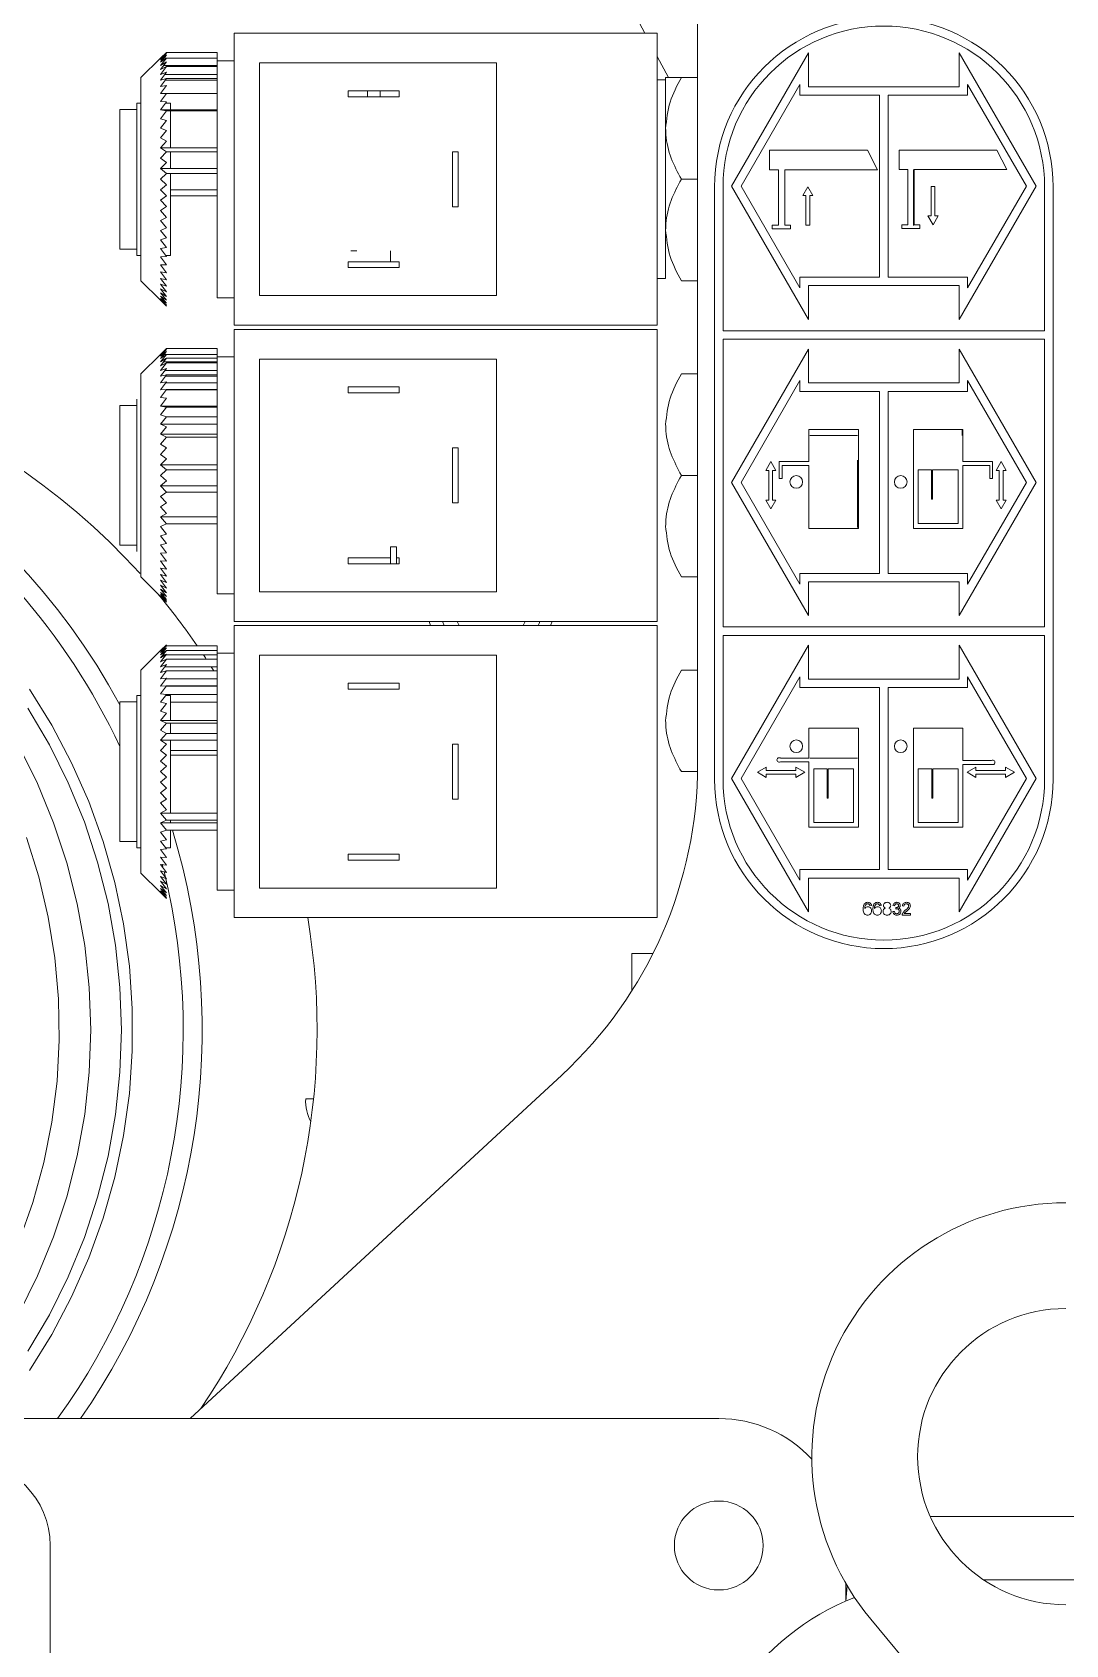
# Model space of a CAD drawing. Header units: millimetres. Extents: x 157 to 416, y 629 to 713.
# Drawn here: x 169.926 to 172.369, y 651.766 to 655.576 of the extents above; entities that cross this region are included whole.
import ezdxf

# ---------------------------------------------------------------- set-up
doc = ezdxf.new("R2010")
doc.units = ezdxf.units.MM

msp = doc.modelspace()

# ---------------------------------------------------------------- linework, layer by layer
at = {"color": 7, "linetype": 'Continuous', "lineweight": 15}
for p, q in [((171.374, 655.5741), (170.9798, 656.3166)), ((171.4988, 655.6091), (171.4988, 653.8466)), ((170.4032, 654.8841), (170.4032, 655.5741)), ((170.4032, 655.5741), (171.4032, 655.5741)), ((171.4032, 654.8841), (171.4032, 655.5741)), ((170.2292, 655.5151), (170.1832, 655.4691)), ((170.2292, 655.514), (170.2432, 655.5288)), ((170.2432, 655.5288), (170.2292, 655.5151)), ((170.2292, 655.5107), (170.2432, 655.5265)), ((170.2432, 655.5265), (170.2292, 655.514)), ((170.2292, 655.5053), (170.2432, 655.522)), ((170.2432, 655.522), (170.2292, 655.5107)), ((170.2292, 655.4978), (170.2432, 655.5152)), ((170.2432, 655.5152), (170.2292, 655.5053)), ((170.233, 655.5151), (170.2346, 655.5151)), ((170.2374, 655.5151), (170.243, 655.5151)), ((170.2431, 655.5151), (170.3632, 655.5151)), ((170.2432, 655.5288), (170.3632, 655.5288)), ((170.3632, 655.5151), (170.3632, 655.5288)), ((170.3632, 655.5091), (170.3632, 655.5151)), ((171.4297, 655.4691), (171.4032, 655.519)), ((171.7607, 655.5277), (171.5788, 655.2127)), ((171.7607, 655.4477), (171.7607, 655.5277)), ((172.2988, 655.2127), (172.1169, 655.5277)), ((172.1169, 655.5277), (172.1169, 655.4477)), ((170.2292, 655.4883), (170.2432, 655.5063)), ((170.2432, 655.5063), (170.2292, 655.4978)), ((170.2292, 655.4768), (170.2432, 655.4952)), ((170.2432, 655.4952), (170.2292, 655.4883)), ((170.2292, 655.4634), (170.2432, 655.4821)), ((170.2432, 655.4821), (170.2292, 655.4768)), ((170.2337, 655.5107), (170.2368, 655.5107)), ((170.2366, 655.4978), (170.3632, 655.4978)), ((170.2392, 655.4768), (170.3632, 655.4768)), ((170.2432, 655.4952), (170.3632, 655.4952)), ((170.4032, 655.5091), (170.3632, 655.5091)), ((170.3632, 655.5091), (170.3632, 655.4952)), ((170.3632, 655.4768), (170.3632, 655.4952)), ((170.3632, 655.4768), (170.3632, 655.3931)), ((171.0232, 655.5041), (170.4632, 655.5041)), ((170.4632, 654.9541), (170.4632, 655.5041)), ((171.0232, 654.9541), (171.0232, 655.5041)), ((170.1832, 654.9891), (170.1832, 655.4691)), ((170.2292, 655.4482), (170.2432, 655.4671)), ((170.2432, 655.4671), (170.2292, 655.4634)), ((170.2292, 655.4313), (170.2432, 655.4503)), ((170.2432, 655.4503), (170.2292, 655.4482)), ((170.2404, 655.4634), (170.3632, 655.4634)), ((170.2432, 655.4671), (170.3632, 655.4671)), ((170.6792, 655.4381), (170.6732, 655.4381)), ((170.6732, 655.4381), (170.6732, 655.4241)), ((170.6932, 655.4381), (170.6792, 655.4381)), ((170.7732, 655.4381), (170.6932, 655.4381)), ((170.7182, 655.4381), (170.7182, 655.4241)), ((170.7482, 655.4241), (170.7482, 655.4381)), ((170.7872, 655.4381), (170.7732, 655.4381)), ((170.7932, 655.4381), (170.7872, 655.4381)), ((170.7932, 655.4241), (170.7932, 655.4381)), ((171.4232, 655.4641), (171.4032, 655.4641)), ((171.4232, 655.4691), (171.4232, 655.3491)), ((171.4988, 655.4691), (171.4603, 655.4691)), ((171.7407, 655.4531), (171.6019, 655.2127)), ((171.7407, 655.4277), (171.7407, 655.4531)), ((172.1169, 655.4477), (171.7607, 655.4477)), ((172.1369, 655.4531), (172.1369, 655.4277)), ((172.2757, 655.2127), (172.1369, 655.4531)), ((170.1832, 655.4091), (170.1732, 655.4091)), ((170.1732, 655.2291), (170.1732, 655.4091)), ((170.2292, 655.4129), (170.2432, 655.4318)), ((170.2432, 655.4318), (170.2292, 655.4313)), ((170.2432, 655.4117), (170.2292, 655.4129)), ((170.2292, 655.3931), (170.2432, 655.4117)), ((170.2532, 655.4091), (170.2412, 655.4091)), ((170.2428, 655.4313), (170.3632, 655.4313)), ((170.2432, 655.4318), (170.3632, 655.4318)), ((170.2532, 655.3931), (170.2532, 655.4091)), ((170.6732, 655.4241), (170.7182, 655.4241)), ((170.7182, 655.4241), (170.7482, 655.4241)), ((170.7482, 655.4241), (170.7932, 655.4241)), ((171.9288, 655.4277), (171.7407, 655.4277)), ((171.9288, 654.9977), (171.9288, 655.4277)), ((171.9488, 655.4277), (171.9488, 654.9977)), ((172.1369, 655.4277), (171.9488, 655.4277)), ((170.1732, 655.3941), (170.1332, 655.3941)), ((170.1332, 655.2291), (170.1332, 655.3941)), ((170.2432, 655.3903), (170.2292, 655.3931)), ((170.2292, 655.3931), (170.3632, 655.3931)), ((170.2292, 655.3721), (170.2432, 655.3903)), ((170.2432, 655.3676), (170.2292, 655.3721)), ((170.2292, 655.35), (170.2432, 655.3676)), ((170.2432, 655.3903), (170.3632, 655.3903)), ((170.2532, 655.3031), (170.2532, 655.3903)), ((170.3632, 655.3903), (170.3632, 655.3931)), ((170.3632, 655.3903), (170.3632, 655.254)), ((170.2432, 655.3439), (170.2292, 655.35)), ((170.2292, 655.3269), (170.2432, 655.3439)), ((170.2432, 655.3193), (170.2292, 655.3269)), ((171.4232, 654.9941), (171.4232, 655.3506)), ((170.2292, 655.3031), (170.2432, 655.3193)), ((170.2292, 655.3031), (170.3632, 655.3031)), ((170.2432, 655.294), (170.2292, 655.3031)), ((170.2292, 655.2788), (170.2432, 655.294)), ((170.2432, 655.294), (170.3632, 655.294)), ((170.2532, 655.254), (170.2532, 655.294)), ((170.9192, 655.2941), (170.9192, 655.1641)), ((170.9332, 655.2941), (170.9192, 655.2941)), ((170.9332, 655.2941), (170.9332, 655.2741)), ((171.6688, 655.2977), (171.6688, 655.2509)), ((171.9002, 655.2977), (171.6688, 655.2977)), ((171.9236, 655.2509), (171.9002, 655.2977)), ((172.2062, 655.2977), (171.9748, 655.2977)), ((171.9748, 655.2977), (171.9748, 655.2517)), ((172.2296, 655.2517), (172.2062, 655.2977)), ((170.2432, 655.2683), (170.2292, 655.2788)), ((170.2292, 655.254), (170.2432, 655.2683)), ((170.2432, 655.2422), (170.2292, 655.254)), ((170.2292, 655.254), (170.3632, 655.254)), ((170.3632, 655.2422), (170.3632, 655.254)), ((170.9332, 655.1841), (170.9332, 655.2741)), ((171.6688, 655.2509), (171.6897, 655.2509)), ((171.6897, 655.2509), (171.6897, 655.1206)), ((171.7047, 655.2509), (171.9236, 655.2509)), ((171.7047, 655.1206), (171.7047, 655.2509)), ((171.9748, 655.2517), (171.9957, 655.2517)), ((171.9957, 655.2517), (171.9957, 655.1214)), ((172.0087, 655.1194), (172.0087, 655.2517)), ((172.0107, 655.1214), (172.0107, 655.2517)), ((172.0107, 655.2517), (172.2296, 655.2517)), ((170.1332, 655.0641), (170.1332, 655.2291)), ((170.1332, 655.0641), (170.1332, 655.2291)), ((170.1732, 655.0491), (170.1732, 655.2291)), ((170.2292, 655.2291), (170.2432, 655.2422)), ((170.2432, 655.216), (170.2292, 655.2291)), ((170.2292, 655.2042), (170.2432, 655.216)), ((170.2432, 655.2422), (170.3632, 655.2422)), ((170.2532, 655.2291), (170.2532, 655.2422)), ((170.2532, 655.0491), (170.2532, 655.2291)), ((170.3632, 655.2422), (170.3632, 654.9491)), ((171.4988, 655.2291), (171.4603, 655.2291)), ((171.5388, 655.211), (171.5388, 653.811)), ((171.5588, 655.211), (171.5588, 654.871)), ((171.5788, 655.2127), (171.7607, 654.8977)), ((171.6019, 655.2127), (171.7407, 654.9724)), ((171.7592, 655.2114), (171.7472, 655.1906)), ((171.7712, 655.1906), (171.7592, 655.2114)), ((172.0597, 655.2122), (172.0507, 655.2122)), ((172.0507, 655.2122), (172.0507, 655.1422)), ((172.0597, 655.1422), (172.0597, 655.2122)), ((172.1169, 654.8977), (172.2988, 655.2127)), ((172.1369, 654.9724), (172.2757, 655.2127)), ((172.3188, 654.871), (172.3188, 655.211)), ((172.3388, 653.811), (172.3388, 655.211)), ((170.2432, 655.1899), (170.2292, 655.2042)), ((170.2292, 655.1794), (170.2432, 655.1899)), ((170.2432, 655.1642), (170.2292, 655.1794)), ((170.2532, 655.2042), (170.3632, 655.2042)), ((170.2532, 655.1899), (170.3632, 655.1899)), ((170.9332, 655.1841), (170.9332, 655.1641)), ((171.7472, 655.1906), (171.7547, 655.1906)), ((171.7547, 655.1906), (171.7547, 655.1206)), ((171.7637, 655.1206), (171.7637, 655.1906)), ((171.7637, 655.1906), (171.7712, 655.1906)), ((170.2292, 655.1551), (170.2432, 655.1642)), ((170.2432, 655.1389), (170.2292, 655.1551)), ((170.2292, 655.1313), (170.2432, 655.1389)), ((170.2432, 655.1143), (170.2292, 655.1313)), ((170.9192, 655.1641), (170.9332, 655.1641)), ((172.0432, 655.1422), (172.0552, 655.1214)), ((172.0507, 655.1422), (172.0432, 655.1422)), ((172.0552, 655.1214), (172.0672, 655.1422)), ((172.0672, 655.1422), (172.0597, 655.1422)), ((170.2292, 655.1082), (170.2432, 655.1143)), ((170.2432, 655.0906), (170.2292, 655.1082)), ((171.6751, 655.1206), (171.6751, 655.1121)), ((171.6897, 655.1206), (171.6751, 655.1206)), ((171.6751, 655.1121), (171.718, 655.1121)), ((171.718, 655.1206), (171.7047, 655.1206)), ((171.718, 655.1121), (171.718, 655.1206)), ((171.7547, 655.1206), (171.7637, 655.1206)), ((171.9957, 655.1214), (171.9811, 655.1214)), ((171.9811, 655.1214), (171.9811, 655.1128)), ((171.9811, 655.1128), (172.024, 655.1128)), ((172.024, 655.1214), (172.0107, 655.1214)), ((172.024, 655.1128), (172.024, 655.1214)), ((170.1332, 655.0641), (170.1732, 655.0641)), ((170.2292, 655.0861), (170.2432, 655.0906)), ((170.2432, 655.0679), (170.2292, 655.0861)), ((170.2292, 655.0651), (170.2432, 655.0679)), ((170.2432, 655.0465), (170.2292, 655.0651)), ((170.6932, 655.0601), (170.6792, 655.0601)), ((170.7732, 655.0601), (170.7732, 655.0341)), ((170.1732, 655.0491), (170.1832, 655.0491)), ((170.2292, 655.0453), (170.2432, 655.0465)), ((170.2432, 655.0264), (170.2292, 655.0453)), ((170.2432, 655.0079), (170.2292, 655.0269)), ((170.2292, 655.0269), (170.2432, 655.0264)), ((170.2412, 655.0491), (170.2532, 655.0491)), ((170.6732, 655.0341), (170.6732, 655.0201)), ((170.7932, 655.0341), (170.6732, 655.0341)), ((170.6732, 655.0201), (170.7932, 655.0201)), ((170.7932, 655.0201), (170.7932, 655.0341)), ((170.1832, 654.9891), (170.2292, 654.9431)), ((170.2432, 654.9911), (170.2292, 655.01)), ((170.2292, 655.01), (170.2432, 655.0079)), ((170.2432, 654.9761), (170.2292, 654.9948)), ((170.2292, 654.9948), (170.2432, 654.9911)), ((170.2432, 654.963), (170.2292, 654.9814)), ((170.2292, 654.9814), (170.2432, 654.9761)), ((171.4032, 654.9941), (171.4232, 654.9941)), ((171.4988, 654.9891), (171.4603, 654.9891)), ((171.7407, 654.9977), (171.9288, 654.9977)), ((171.7407, 654.9724), (171.7407, 654.9977)), ((171.9488, 654.9977), (172.1369, 654.9977)), ((172.1369, 654.9977), (172.1369, 654.9724)), ((170.2432, 654.9519), (170.2292, 654.9699)), ((170.2292, 654.9699), (170.2432, 654.963)), ((170.2432, 654.943), (170.2292, 654.9603)), ((170.2292, 654.9603), (170.2432, 654.9519)), ((170.2432, 654.9362), (170.2292, 654.9528)), ((170.2292, 654.9528), (170.2432, 654.943)), ((170.2432, 654.9317), (170.2292, 654.9474)), ((170.2292, 654.9474), (170.2432, 654.9362)), ((170.2432, 654.9294), (170.2292, 654.9442)), ((170.2292, 654.9442), (170.2432, 654.9317)), ((170.2292, 654.9431), (170.2432, 654.9294)), ((170.3632, 654.9491), (170.4032, 654.9491)), ((171.0232, 654.9541), (170.4632, 654.9541)), ((171.7607, 654.8977), (171.7607, 654.9777)), ((171.7607, 654.9777), (172.1169, 654.9777)), ((172.1169, 654.9777), (172.1169, 654.8977)), ((170.4032, 654.8841), (171.4032, 654.8841)), ((170.4032, 654.1841), (170.4032, 654.8741)), ((170.4032, 654.8741), (171.4032, 654.8741)), ((171.4032, 654.1841), (171.4032, 654.8741)), ((171.5588, 654.871), (172.3188, 654.871)), ((170.2432, 654.8288), (170.2292, 654.8151)), ((170.2292, 654.814), (170.2432, 654.8288)), ((170.2432, 654.8265), (170.2292, 654.814)), ((170.2292, 654.8107), (170.2432, 654.8265)), ((170.2432, 654.8288), (170.3632, 654.8288)), ((170.3632, 654.8151), (170.3632, 654.8288)), ((172.3188, 654.851), (171.5588, 654.851)), ((171.5588, 654.851), (171.5588, 654.171)), ((171.7607, 654.8277), (171.5788, 654.5127)), ((171.7607, 654.7477), (171.7607, 654.8277)), ((172.2988, 654.5127), (172.1169, 654.8277)), ((172.1169, 654.8277), (172.1169, 654.7477)), ((172.3188, 654.171), (172.3188, 654.851)), ((170.2292, 654.8151), (170.1832, 654.7691)), ((170.2432, 654.822), (170.2292, 654.8107)), ((170.2292, 654.8053), (170.2432, 654.822)), ((170.2432, 654.8152), (170.2292, 654.8053)), ((170.2292, 654.7978), (170.2432, 654.8152)), ((170.2432, 654.8063), (170.2292, 654.7978)), ((170.2292, 654.7883), (170.2432, 654.8063)), ((170.2432, 654.7952), (170.2292, 654.7883)), ((170.2292, 654.7768), (170.2432, 654.7952)), ((170.2302, 654.8151), (170.2304, 654.8151)), ((170.233, 654.8151), (170.2346, 654.8151)), ((170.2366, 654.7978), (170.3632, 654.7978)), ((170.2374, 654.8151), (170.243, 654.8151)), ((170.2431, 654.8151), (170.3632, 654.8151)), ((170.2432, 654.8063), (170.3632, 654.8063)), ((170.2432, 654.7952), (170.3632, 654.7952)), ((170.3632, 654.8151), (170.3632, 654.8091)), ((170.4032, 654.8091), (170.3632, 654.8091)), ((170.3632, 654.8091), (170.3632, 654.7671)), ((171.0232, 654.8041), (170.4632, 654.8041)), ((170.4632, 654.2541), (170.4632, 654.8041)), ((171.0232, 654.2541), (171.0232, 654.8041)), ((170.1832, 654.2891), (170.1832, 654.7691)), ((170.2432, 654.7821), (170.2292, 654.7768)), ((170.2292, 654.7634), (170.2432, 654.7821)), ((170.2432, 654.7671), (170.2292, 654.7634)), ((170.2292, 654.7482), (170.2432, 654.7671)), ((170.2432, 654.7503), (170.2292, 654.7482)), ((170.2292, 654.7313), (170.2432, 654.7503)), ((170.2392, 654.7768), (170.3632, 654.7768)), ((170.2404, 654.7634), (170.3632, 654.7634)), ((170.2432, 654.7671), (170.3632, 654.7671)), ((170.3632, 654.7671), (170.3632, 654.7634)), ((170.3632, 654.7634), (170.3632, 654.6676)), ((171.4988, 654.7691), (171.4603, 654.7691)), ((171.7407, 654.7531), (171.6019, 654.5127)), ((171.7407, 654.7277), (171.7407, 654.7531)), ((172.1369, 654.7531), (172.1369, 654.7277)), ((172.2757, 654.5127), (172.1369, 654.7531)), ((170.2432, 654.7318), (170.2292, 654.7313)), ((170.2292, 654.7129), (170.2432, 654.7318)), ((170.2432, 654.7117), (170.2292, 654.7129)), ((170.2416, 654.7482), (170.3632, 654.7482)), ((170.2428, 654.7313), (170.3632, 654.7313)), ((170.2432, 654.7318), (170.3632, 654.7318)), ((170.6792, 654.7381), (170.6732, 654.7381)), ((170.6732, 654.7381), (170.6732, 654.7241)), ((170.6732, 654.7241), (170.7932, 654.7241)), ((170.6932, 654.7381), (170.6792, 654.7381)), ((170.7732, 654.7381), (170.6932, 654.7381)), ((170.7872, 654.7381), (170.7732, 654.7381)), ((170.7932, 654.7381), (170.7872, 654.7381)), ((170.7932, 654.7241), (170.7932, 654.7381)), ((171.9288, 654.7277), (171.7407, 654.7277)), ((172.1169, 654.7477), (171.7607, 654.7477)), ((171.9288, 654.2977), (171.9288, 654.7277)), ((171.9488, 654.7277), (171.9488, 654.2977)), ((172.1369, 654.7277), (171.9488, 654.7277)), ((170.1732, 654.6941), (170.1332, 654.6941)), ((170.1332, 654.5291), (170.1332, 654.6941)), ((170.1732, 654.5291), (170.1732, 654.7091)), ((170.2292, 654.6931), (170.2432, 654.7117)), ((170.2432, 654.6903), (170.2292, 654.6931)), ((170.2292, 654.6931), (170.3632, 654.6931)), ((170.2292, 654.6721), (170.2432, 654.6903)), ((170.2432, 654.6903), (170.3632, 654.6903)), ((170.2432, 654.6676), (170.2292, 654.6721)), ((170.2292, 654.65), (170.2432, 654.6676)), ((170.2432, 654.6439), (170.2292, 654.65)), ((170.2292, 654.65), (170.3632, 654.65)), ((170.2292, 654.6269), (170.2432, 654.6439)), ((170.2432, 654.6676), (170.3632, 654.6676)), ((170.3632, 654.65), (170.3632, 654.6676)), ((170.3632, 654.65), (170.3632, 654.2491)), ((171.7618, 654.6377), (171.7618, 654.5616)), ((171.8788, 654.6377), (171.7618, 654.6377)), ((171.8788, 654.4037), (171.8788, 654.6377)), ((172.0088, 654.4037), (172.0088, 654.6377)), ((172.0088, 654.6377), (172.1258, 654.6377)), ((172.1258, 654.6377), (172.1258, 654.5616)), ((170.2432, 654.6193), (170.2292, 654.6269)), ((170.2292, 654.6269), (170.3632, 654.6269)), ((170.2292, 654.6031), (170.2432, 654.6193)), ((170.2432, 654.594), (170.2292, 654.6031)), ((170.2432, 654.6193), (170.3632, 654.6193)), ((171.7638, 654.6233), (171.8768, 654.6233)), ((172.1238, 654.6357), (172.1238, 654.6233)), ((170.2292, 654.5788), (170.2432, 654.594)), ((170.2432, 654.5683), (170.2292, 654.5788)), ((170.2292, 654.554), (170.2432, 654.5683)), ((170.9192, 654.5941), (170.9192, 654.4641)), ((170.9332, 654.5941), (170.9192, 654.5941)), ((170.9332, 654.4641), (170.9332, 654.5941)), ((171.6716, 654.5616), (171.6596, 654.5408)), ((171.6836, 654.5408), (171.6716, 654.5616)), ((171.6916, 654.5218), (171.6916, 654.5616)), ((171.6916, 654.5616), (171.7618, 654.5616)), ((171.8768, 654.4057), (171.8768, 654.5652)), ((172.196, 654.5616), (172.1258, 654.5616)), ((172.196, 654.5218), (172.196, 654.5616)), ((172.216, 654.5616), (172.204, 654.5408)), ((172.228, 654.5408), (172.216, 654.5616)), ((170.1332, 654.3641), (170.1332, 654.5291)), ((170.1732, 654.3491), (170.1732, 654.5291)), ((170.2432, 654.5422), (170.2292, 654.554)), ((170.2292, 654.554), (170.3632, 654.554)), ((170.2292, 654.5291), (170.2432, 654.5422)), ((170.2432, 654.516), (170.2292, 654.5291)), ((170.2432, 654.5422), (170.3632, 654.5422)), ((171.4988, 654.5291), (171.4603, 654.5291)), ((171.6596, 654.5408), (171.6671, 654.5408)), ((171.6671, 654.5408), (171.6671, 654.4708)), ((171.6761, 654.5408), (171.6836, 654.5408)), ((171.6761, 654.4708), (171.6761, 654.5408)), ((171.6986, 654.5218), (171.6916, 654.5218)), ((171.7618, 654.5522), (171.6986, 654.5522)), ((171.6986, 654.5522), (171.6986, 654.5218)), ((171.7618, 654.5522), (171.7618, 654.4037)), ((172.0202, 654.5421), (172.0518, 654.5421)), ((172.0202, 654.4151), (172.0202, 654.5421)), ((172.0518, 654.4727), (172.0518, 654.5421)), ((172.0538, 654.5421), (172.1144, 654.5421)), ((172.0538, 654.4727), (172.0538, 654.5421)), ((172.1144, 654.5421), (172.1144, 654.4151)), ((172.1258, 654.5522), (172.1258, 654.4037)), ((172.1258, 654.5522), (172.189, 654.5522)), ((172.189, 654.5522), (172.189, 654.5218)), ((172.189, 654.5218), (172.196, 654.5218)), ((172.204, 654.5408), (172.2115, 654.5408)), ((172.2115, 654.5408), (172.2115, 654.4708)), ((172.2205, 654.5408), (172.228, 654.5408)), ((172.2205, 654.4708), (172.2205, 654.5408)), ((170.2292, 654.5042), (170.2432, 654.516)), ((170.2432, 654.4899), (170.2292, 654.5042)), ((170.2292, 654.5042), (170.3632, 654.5042)), ((170.2292, 654.4794), (170.2432, 654.4899)), ((170.2432, 654.4899), (170.3632, 654.4899)), ((171.5788, 654.5127), (171.7607, 654.1977)), ((171.6019, 654.5127), (171.7407, 654.2724)), ((172.1169, 654.1977), (172.2988, 654.5127)), ((172.1369, 654.2724), (172.2757, 654.5127)), ((170.2432, 654.4642), (170.2292, 654.4794)), ((170.2292, 654.4551), (170.2432, 654.4642)), ((170.2432, 654.4389), (170.2292, 654.4551)), ((170.9192, 654.4641), (170.9332, 654.4641)), ((171.6596, 654.4708), (171.6716, 654.45)), ((171.6671, 654.4708), (171.6596, 654.4708)), ((171.6716, 654.45), (171.6836, 654.4708)), ((171.6836, 654.4708), (171.6761, 654.4708)), ((172.0518, 654.4727), (172.0538, 654.4727)), ((172.204, 654.4708), (172.216, 654.45)), ((172.2115, 654.4708), (172.204, 654.4708)), ((172.216, 654.45), (172.228, 654.4708)), ((172.228, 654.4708), (172.2205, 654.4708)), ((170.2292, 654.4313), (170.2432, 654.4389)), ((170.2432, 654.4143), (170.2292, 654.4313)), ((170.2292, 654.4313), (170.3632, 654.4313)), ((170.2292, 654.4082), (170.2432, 654.4143)), ((170.2432, 654.3906), (170.2292, 654.4082)), ((170.2432, 654.4143), (170.3632, 654.4143)), ((172.1144, 654.4151), (172.0202, 654.4151)), ((170.2292, 654.3861), (170.2432, 654.3906)), ((170.2432, 654.3679), (170.2292, 654.3861)), ((171.7618, 654.4037), (171.8788, 654.4037)), ((172.1258, 654.4037), (172.0088, 654.4037)), ((170.1332, 654.3641), (170.1732, 654.3641)), ((170.2292, 654.3651), (170.2432, 654.3679)), ((170.2432, 654.3465), (170.2292, 654.3651)), ((170.2292, 654.3453), (170.2432, 654.3465)), ((170.2432, 654.3264), (170.2292, 654.3453)), ((170.6732, 654.3341), (170.6732, 654.3201)), ((170.7732, 654.3341), (170.6732, 654.3341)), ((170.7872, 654.3601), (170.7732, 654.3601)), ((170.7732, 654.3601), (170.7732, 654.3341)), ((170.7732, 654.3201), (170.7732, 654.3341)), ((170.7872, 654.3201), (170.7872, 654.3601)), ((170.7932, 654.3341), (170.7872, 654.3341)), ((170.7932, 654.3201), (170.7932, 654.3341)), ((170.2292, 654.3269), (170.2432, 654.3264)), ((170.2432, 654.3079), (170.2292, 654.3269)), ((170.2292, 654.31), (170.2432, 654.3079)), ((170.2432, 654.2911), (170.2292, 654.31)), ((170.2292, 654.2948), (170.2432, 654.2911)), ((170.2432, 654.2761), (170.2292, 654.2948)), ((170.6732, 654.3201), (170.7732, 654.3201)), ((170.7732, 654.3201), (170.7872, 654.3201)), ((170.7872, 654.3201), (170.7932, 654.3201)), ((171.7407, 654.2977), (171.9288, 654.2977)), ((171.7407, 654.2724), (171.7407, 654.2977)), ((171.9488, 654.2977), (172.1369, 654.2977)), ((172.1369, 654.2977), (172.1369, 654.2724)), ((170.1832, 654.2891), (170.2292, 654.2431)), ((170.2292, 654.2814), (170.2432, 654.2761)), ((170.2432, 654.263), (170.2292, 654.2814)), ((170.2292, 654.2699), (170.2432, 654.263)), ((170.2432, 654.2519), (170.2292, 654.2699)), ((170.2292, 654.2603), (170.2432, 654.2519)), ((170.2432, 654.243), (170.2292, 654.2603)), ((171.4988, 654.2891), (171.4603, 654.2891)), ((171.7607, 654.1977), (171.7607, 654.2777)), ((171.7607, 654.2777), (172.1169, 654.2777)), ((172.1169, 654.2777), (172.1169, 654.1977)), ((170.2292, 654.2528), (170.2432, 654.243)), ((170.2432, 654.2362), (170.2292, 654.2528)), ((170.2292, 654.2474), (170.2432, 654.2362)), ((170.2432, 654.2317), (170.2292, 654.2474)), ((170.2292, 654.2442), (170.2432, 654.2317)), ((170.2432, 654.2294), (170.2292, 654.2442)), ((170.2292, 654.2431), (170.2432, 654.2294)), ((170.3632, 654.2491), (170.4032, 654.2491)), ((171.0232, 654.2541), (170.4632, 654.2541)), ((170.4032, 654.1841), (171.4032, 654.1841)), ((170.8642, 654.1841), (170.8675, 654.1741)), ((170.896, 654.1841), (170.8996, 654.1741)), ((170.9301, 654.1841), (170.9352, 654.1741)), ((171.0864, 654.1741), (171.0915, 654.1841)), ((171.1514, 654.1741), (171.1546, 654.1841)), ((170.4032, 653.4841), (170.4032, 654.1741)), ((170.4032, 654.1741), (171.4032, 654.1741)), ((171.4032, 653.4841), (171.4032, 654.1741)), ((171.5588, 654.171), (172.3188, 654.171)), ((172.3188, 654.151), (171.5588, 654.151)), ((171.5588, 654.151), (171.5588, 653.811)), ((172.3188, 653.811), (172.3188, 654.151)), ((170.2292, 654.1151), (170.1832, 654.0691)), ((170.2292, 654.114), (170.2432, 654.1288)), ((170.2432, 654.1288), (170.2292, 654.1151)), ((170.2292, 654.1107), (170.2432, 654.1265)), ((170.2432, 654.1265), (170.2292, 654.114)), ((170.2292, 654.1053), (170.2432, 654.122)), ((170.2432, 654.122), (170.2292, 654.1107)), ((170.2432, 654.1152), (170.2292, 654.1053)), ((170.2292, 654.0978), (170.2432, 654.1152)), ((170.2292, 654.0883), (170.2432, 654.1063)), ((170.2432, 654.1063), (170.2292, 654.0978)), ((170.2337, 654.1107), (170.2368, 654.1107)), ((170.2352, 654.1053), (170.2417, 654.1053)), ((170.2425, 654.1053), (170.3632, 654.1053)), ((170.2432, 654.1265), (170.3632, 654.1265)), ((170.2432, 654.1152), (170.3632, 654.1152)), ((170.3632, 654.1152), (170.3632, 654.1265)), ((170.3632, 654.1152), (170.3632, 654.1053)), ((170.4032, 654.1091), (170.3632, 654.1091)), ((170.3632, 654.1053), (170.3632, 653.7313)), ((171.0232, 654.1041), (170.4632, 654.1041)), ((170.4632, 653.5541), (170.4632, 654.1041)), ((171.0232, 653.5541), (171.0232, 654.1041)), ((171.7607, 654.1277), (171.5788, 653.8127)), ((171.7607, 654.0477), (171.7607, 654.1277)), ((172.1169, 654.1277), (172.1169, 654.0477)), ((172.2988, 653.8127), (172.1169, 654.1277)), ((170.1832, 653.5891), (170.1832, 654.0691)), ((170.2292, 654.0768), (170.2432, 654.0952)), ((170.2432, 654.0952), (170.2292, 654.0883)), ((170.2292, 654.0634), (170.2432, 654.0821)), ((170.2432, 654.0821), (170.2292, 654.0768)), ((170.2292, 654.0482), (170.2432, 654.0671)), ((170.2432, 654.0671), (170.2292, 654.0634)), ((170.2392, 654.0768), (170.3632, 654.0768)), ((170.2432, 654.0952), (170.3632, 654.0952)), ((170.2432, 654.0671), (170.3632, 654.0671)), ((171.4988, 654.0691), (171.4603, 654.0691)), ((170.2292, 654.0313), (170.2432, 654.0503)), ((170.2432, 654.0503), (170.2292, 654.0482)), ((170.2432, 654.0318), (170.2292, 654.0313)), ((170.2292, 654.0129), (170.2432, 654.0318)), ((170.2416, 654.0482), (170.3632, 654.0482)), ((170.2428, 654.0313), (170.3632, 654.0313)), ((170.2432, 654.0318), (170.3632, 654.0318)), ((170.3632, 654.0318), (170.3632, 654.0313)), ((170.6732, 654.0381), (170.6732, 654.0241)), ((170.7932, 654.0381), (170.6732, 654.0381)), ((170.7932, 654.0241), (170.7932, 654.0381)), ((171.7407, 654.0531), (171.6019, 653.8127)), ((171.7407, 654.0277), (171.7407, 654.0531)), ((171.9288, 654.0277), (171.7407, 654.0277)), ((172.1169, 654.0477), (171.7607, 654.0477)), ((171.9288, 653.5977), (171.9288, 654.0277)), ((172.1369, 654.0277), (171.9488, 654.0277)), ((171.9488, 654.0277), (171.9488, 653.5977)), ((172.2757, 653.8127), (172.1369, 654.0531)), ((172.1369, 654.0531), (172.1369, 654.0277)), ((170.1732, 653.9941), (170.1332, 653.9941)), ((170.1332, 653.8291), (170.1332, 653.9941)), ((170.1832, 654.0091), (170.1732, 654.0091)), ((170.1732, 653.8291), (170.1732, 654.0091)), ((170.2432, 654.0117), (170.2292, 654.0129)), ((170.2292, 653.9931), (170.2432, 654.0117)), ((170.2432, 653.9903), (170.2292, 653.9931)), ((170.2292, 653.9721), (170.2432, 653.9903)), ((170.2532, 654.0091), (170.2412, 654.0091)), ((170.2432, 654.0117), (170.3632, 654.0117)), ((170.2532, 653.95), (170.2532, 654.0091)), ((170.2532, 653.9931), (170.3632, 653.9931)), ((170.6732, 654.0241), (170.7932, 654.0241)), ((170.2432, 653.9676), (170.2292, 653.9721)), ((170.2292, 653.95), (170.2432, 653.9676)), ((170.2432, 653.9439), (170.2292, 653.95)), ((170.2292, 653.95), (170.3632, 653.95)), ((170.2292, 653.9269), (170.2432, 653.9439)), ((170.2432, 653.9193), (170.2292, 653.9269)), ((170.2292, 653.9031), (170.2432, 653.9193)), ((170.2432, 653.9439), (170.3632, 653.9439)), ((170.2432, 653.9193), (170.3632, 653.9193)), ((170.2532, 653.9193), (170.2532, 653.9439)), ((171.7618, 653.9317), (171.7618, 653.8613)), ((171.8788, 653.9317), (171.7618, 653.9317)), ((171.8788, 653.6977), (171.8788, 653.9317)), ((172.0088, 653.9317), (172.0088, 653.6977)), ((172.1258, 653.9317), (172.0088, 653.9317)), ((172.1258, 653.8556), (172.1258, 653.9317)), ((170.2432, 653.894), (170.2292, 653.9031)), ((170.2292, 653.9031), (170.3632, 653.9031)), ((170.2292, 653.8788), (170.2432, 653.894)), ((170.2432, 653.8683), (170.2292, 653.8788)), ((170.2532, 653.8291), (170.2532, 653.9031)), ((170.2532, 653.8788), (170.3632, 653.8788)), ((170.9192, 653.8741), (170.9192, 653.8941)), ((170.9332, 653.8941), (170.9192, 653.8941)), ((170.9192, 653.8741), (170.9192, 653.7841)), ((170.9332, 653.7641), (170.9332, 653.8941)), ((170.2292, 653.854), (170.2432, 653.8683)), ((170.2432, 653.8422), (170.2292, 653.854)), ((170.2292, 653.8291), (170.2432, 653.8422)), ((170.2532, 653.8683), (170.3632, 653.8683)), ((171.661, 653.8395), (171.6402, 653.8275)), ((171.661, 653.832), (171.661, 653.8395)), ((171.7618, 653.8613), (171.6943, 653.8613)), ((171.6943, 653.852), (171.7618, 653.852)), ((171.731, 653.8395), (171.731, 653.832)), ((171.7518, 653.8275), (171.731, 653.8395)), ((171.7618, 653.852), (171.7618, 653.6977)), ((171.7638, 653.8612), (171.8768, 653.8612)), ((171.8053, 653.8361), (171.7732, 653.8361)), ((171.7732, 653.8361), (171.7732, 653.7091)), ((171.8053, 653.7667), (171.8053, 653.8361)), ((171.8674, 653.8361), (171.8073, 653.8361)), ((171.8073, 653.7667), (171.8073, 653.8361)), ((171.8674, 653.7091), (171.8674, 653.8361)), ((172.0202, 653.8361), (172.0202, 653.7091)), ((172.0523, 653.8361), (172.0202, 653.8361)), ((172.0523, 653.7667), (172.0523, 653.8361)), ((172.0543, 653.7667), (172.0543, 653.8361)), ((172.1144, 653.8361), (172.0543, 653.8361)), ((172.1144, 653.7091), (172.1144, 653.8361)), ((172.1258, 653.8556), (172.1933, 653.8556)), ((172.1933, 653.8462), (172.1258, 653.8462)), ((172.1258, 653.6977), (172.1258, 653.8462)), ((172.1566, 653.8395), (172.1358, 653.8275)), ((172.1566, 653.832), (172.1566, 653.8395)), ((172.2266, 653.8395), (172.2266, 653.832)), ((172.2474, 653.8275), (172.2266, 653.8395)), ((170.1332, 653.6641), (170.1332, 653.8291)), ((170.1732, 653.6491), (170.1732, 653.8291)), ((170.2432, 653.816), (170.2292, 653.8291)), ((170.2292, 653.8042), (170.2432, 653.816)), ((170.2432, 653.7899), (170.2292, 653.8042)), ((170.2532, 653.7313), (170.2532, 653.8291)), ((171.4987, 653.8291), (171.4603, 653.8291)), ((171.5788, 653.8127), (171.7607, 653.4977)), ((171.6019, 653.8127), (171.7407, 653.5724)), ((171.6402, 653.8275), (171.661, 653.8155)), ((171.731, 653.832), (171.661, 653.832)), ((171.661, 653.823), (171.731, 653.823)), ((171.661, 653.8155), (171.661, 653.823)), ((171.731, 653.8155), (171.7518, 653.8275)), ((171.731, 653.823), (171.731, 653.8155)), ((172.1169, 653.4977), (172.2988, 653.8127)), ((172.1358, 653.8275), (172.1566, 653.8155)), ((172.1369, 653.5724), (172.2757, 653.8127)), ((172.2266, 653.832), (172.1566, 653.832)), ((172.1566, 653.823), (172.2266, 653.823)), ((172.1566, 653.8155), (172.1566, 653.823)), ((172.2266, 653.8155), (172.2474, 653.8275)), ((172.2266, 653.823), (172.2266, 653.8155)), ((170.2292, 653.7794), (170.2432, 653.7899)), ((170.2432, 653.7642), (170.2292, 653.7794)), ((170.2292, 653.7551), (170.2432, 653.7642)), ((170.9192, 653.7641), (170.9192, 653.7841)), ((170.9192, 653.7641), (170.9332, 653.7641)), ((171.8053, 653.7667), (171.8073, 653.7667)), ((172.0523, 653.7667), (172.0543, 653.7667)), ((170.2432, 653.7389), (170.2292, 653.7551)), ((170.2292, 653.7313), (170.2432, 653.7389)), ((170.2432, 653.7143), (170.2292, 653.7313)), ((170.2292, 653.7313), (170.3632, 653.7313)), ((170.3632, 653.7143), (170.3632, 653.7313)), ((170.2292, 653.7082), (170.2432, 653.7143)), ((170.2432, 653.6906), (170.2292, 653.7082)), ((170.2292, 653.7082), (170.3632, 653.7082)), ((170.2292, 653.6861), (170.2432, 653.6906)), ((170.2432, 653.6679), (170.2292, 653.6861)), ((170.2432, 653.7143), (170.3632, 653.7143)), ((170.2432, 653.6906), (170.3632, 653.6906)), ((170.2532, 653.7082), (170.2532, 653.7143)), ((170.2532, 653.6491), (170.2532, 653.6906)), ((170.3632, 653.7143), (170.3632, 653.5491)), ((171.7618, 653.6977), (171.8788, 653.6977)), ((171.7732, 653.7091), (171.8674, 653.7091)), ((172.0088, 653.6977), (172.1258, 653.6977)), ((172.0202, 653.7091), (172.1144, 653.7091)), ((170.1332, 653.6641), (170.1732, 653.6641)), ((170.1732, 653.6491), (170.1832, 653.6491)), ((170.2292, 653.6651), (170.2432, 653.6679)), ((170.2432, 653.6465), (170.2292, 653.6651)), ((170.2292, 653.6453), (170.2432, 653.6465)), ((170.2432, 653.6264), (170.2292, 653.6453)), ((170.2412, 653.6491), (170.2532, 653.6491)), ((170.2432, 653.6079), (170.2292, 653.6269)), ((170.2292, 653.6269), (170.2432, 653.6264)), ((170.2432, 653.5911), (170.2292, 653.61)), ((170.2292, 653.61), (170.2432, 653.6079)), ((170.2335, 653.6102), (170.2349, 653.605)), ((170.6932, 653.6341), (170.6732, 653.6341)), ((170.6732, 653.6341), (170.6732, 653.6201)), ((170.6732, 653.6201), (170.7932, 653.6201)), ((170.7732, 653.6341), (170.6932, 653.6341)), ((170.7932, 653.6341), (170.7732, 653.6341)), ((170.7932, 653.6201), (170.7932, 653.6341)), ((170.1832, 653.5891), (170.2292, 653.5431)), ((170.2432, 653.5761), (170.2292, 653.5948)), ((170.2292, 653.5948), (170.2432, 653.5911)), ((170.2432, 653.563), (170.2292, 653.5814)), ((170.2292, 653.5814), (170.2432, 653.5761)), ((170.2432, 653.5519), (170.2292, 653.5699)), ((170.2292, 653.5699), (170.2432, 653.563)), ((171.7407, 653.5724), (171.7407, 653.5977)), ((171.7407, 653.5977), (171.9288, 653.5977)), ((171.7607, 653.5777), (172.1169, 653.5777)), ((171.7607, 653.4977), (171.7607, 653.5777)), ((171.9488, 653.5977), (172.1369, 653.5977)), ((172.1169, 653.5777), (172.1169, 653.4977)), ((172.1369, 653.5977), (172.1369, 653.5724)), ((170.2432, 653.543), (170.2292, 653.5603)), ((170.2292, 653.5603), (170.2432, 653.5519)), ((170.2432, 653.5362), (170.2292, 653.5528)), ((170.2292, 653.5528), (170.2432, 653.543)), ((170.2432, 653.5317), (170.2292, 653.5474)), ((170.2292, 653.5474), (170.2432, 653.5362)), ((170.2432, 653.5294), (170.2292, 653.5442)), ((170.2292, 653.5442), (170.2432, 653.5317)), ((170.2292, 653.5431), (170.2432, 653.5294)), ((170.3632, 653.5491), (170.4032, 653.5491)), ((171.0232, 653.5541), (170.4632, 653.5541)), ((171.9096, 653.5126), (171.9057, 653.5122)), ((171.9327, 653.5126), (171.9288, 653.5122)), ((171.96, 653.4983), (171.9638, 653.4987)), ((171.9642, 653.5122), (171.9603, 653.5126)), ((171.9672, 653.5045), (171.9676, 653.508)), ((171.9865, 653.5114), (171.9827, 653.5118)), ((171.9872, 653.4941), (172.0019, 653.4941)), ((172.0019, 653.4941), (172.0019, 653.4903)), ((170.4032, 653.4841), (171.4032, 653.4841)), ((172.0019, 653.4903), (171.9823, 653.4903)), ((171.3432, 653.3991), (171.3432, 653.3108)), ((171.3931, 653.3991), (171.3432, 653.3991)), ((171.1775, 653.1122), (170.2991, 652.3004)), ((170.5911, 653.0562), (170.5724, 653.0562)), ((171.5488, 652.3004), (169.3288, 652.3004)), ((172.0488, 652.0691), (173.3232, 652.0691)), ((169.9688, 651.4746), (169.9688, 652.0004)), ((171.8488, 651.869), (171.8488, 651.911)), ((171.8488, 651.8691), (171.8521, 651.9053)), ((172.1747, 651.9191), (174.1629, 651.9191)), ((172.4798, 651.1396), (171.9078, 651.8264))]:
    msp.add_line(p, q, dxfattribs=at)
at = {"color": 7, "linetype": 'Continuous', "lineweight": 15, "flags": 128}
for points in [[(171.122, 654.1741), (171.1239, 654.1791), (171.1256, 654.1841)], [(169.9196, 654.0241), (169.9724, 653.9389), (170.0191, 653.8502), (170.0597, 653.7584), (170.0937, 653.664), (170.1212, 653.5674), (170.1419, 653.4691), (170.1558, 653.3696), (170.1627, 653.2693), (170.1627, 653.1689), (170.1558, 653.0686), (170.1419, 652.9691), (170.1212, 652.8708), (170.0937, 652.7742), (170.0597, 652.6798), (170.0191, 652.588), (169.9724, 652.4993), (169.9196, 652.4141)], [(169.916, 653.9787), (169.9667, 653.8924), (170.0112, 653.8028), (170.0493, 653.7101), (170.0807, 653.6149), (170.1053, 653.5177), (170.1229, 653.419), (170.1335, 653.3193), (170.1371, 653.2191), (170.1335, 653.1189), (170.1229, 653.0191), (170.1053, 652.9204), (170.0807, 652.8233), (170.0493, 652.7281), (170.0112, 652.6354), (169.9667, 652.5457), (169.916, 652.4595)], [(169.8945, 653.89), (169.9388, 653.8007), (169.9767, 653.7083), (170.008, 653.6135), (170.0325, 653.5167), (170.0501, 653.4183), (170.0607, 653.319), (170.0643, 653.2191), (170.0607, 653.1192), (170.0501, 653.0199), (170.0325, 652.9215), (170.008, 652.8247), (169.9767, 652.7298), (169.9388, 652.6375), (169.8945, 652.5481)], [(169.9123, 653.6732), (169.9415, 653.5803), (169.964, 653.4855), (169.9797, 653.3893), (169.9884, 653.2922), (169.9901, 653.1947), (169.9849, 653.0974), (169.9727, 653.0007), (169.9536, 652.9051), (169.9278, 652.8112), (169.8953, 652.7194)]]:
    msp.add_lwpolyline(points, dxfattribs=at)
at = {"color": 7, "linetype": 'Continuous', "lineweight": 15}
for centre, radius in [((171.7318, 654.5137), 0.015), ((171.9788, 654.5137), 0.015), ((171.7318, 653.8892), 0.015), ((171.9788, 653.8892), 0.015), ((171.5488, 652.0004), 0.105)]:
    msp.add_circle(centre, radius, dxfattribs=at)
for centre, radius, start, end in [((171.9388, 655.211), 0.4, 360, 180), ((171.9388, 655.211), 0.38, 360, 180), ((168.7385, 653.2342), 1.5849, 28.3582, 89.8902), ((168.7331, 653.233), 1.5461, 25.0951, 89.8809), ((170.4988, 653.8466), 1, 312.7422, 0), ((171.6916, 653.8567), 0.0054, 60.0736, 299.9264), ((172.196, 653.8509), 0.0054, 240.0736, 119.9264), ((171.9388, 653.811), 0.4, 180, 0), ((171.9388, 653.811), 0.38, 180, 0), ((168.7167, 653.2192), 1.6112, 325.2309, 17.0134), ((168.7124, 653.2191), 1.5706, 324.1993, 13.7758), ((170.6831, 653.0516), 0.1108, 177.5979, 207.0724), ((172.3688, 652.2104), 0.6, 90, 219.7883), ((172.3688, 652.2104), 0.35, 90, 270), ((171.5488, 652.0004), 0.3, 42.8248, 90), ((169.7688, 652.0004), 0.2, 0, 90), ((172.0888, 651.3191), 0.6, 111.435, 180)]:
    msp.add_arc(centre, radius, start, end, dxfattribs=at)
for start_param, end_param in [(3.869763, 4.873721), (3.736152, 3.831539), (3.712986, 3.720454), (3.6925, 3.699526), (2.556323, 3.305911)]:
    msp.add_ellipse((168.9494, 653.2191), major_axis=(-1.65, 0), ratio=0.981818, start_param=start_param, end_param=end_param, dxfattribs=at)
for points, knots in [([(171.4232, 655.3491), (171.4253, 655.3702), (171.4296, 655.4121), (171.4501, 655.4502), (171.4603, 655.4691)], [0, 0, 0, 0, 0.504, 1, 1, 1, 1]), ([(171.4603, 655.4691), (171.4548, 655.4691), (171.4422, 655.4691), (171.4281, 655.4691), (171.4233, 655.4691), (171.4232, 655.4691), (171.4232, 655.4691)], [0, 0, 0, 0, 0.266576, 0.610729, 0.965175, 1, 1, 1, 1]), ([(171.4603, 655.2291), (171.4516, 655.2455), (171.434, 655.2789), (171.4239, 655.3204), (171.4233, 655.3441), (171.4232, 655.3491)], [0, 0, 0, 0, 0.432386, 0.879557, 1, 1, 1, 1]), ([(171.4603, 655.2291), (171.4516, 655.2127), (171.434, 655.1792), (171.4239, 655.1378), (171.4233, 655.1141), (171.4232, 655.1091)], [0, 0, 0, 0, 0.432389, 0.879556, 1, 1, 1, 1]), ([(171.4232, 655.1091), (171.4253, 655.088), (171.4296, 655.0461), (171.4501, 655.008), (171.4603, 654.9891)], [0, 0, 0, 0, 0.504002, 1, 1, 1, 1]), ([(171.4232, 654.6491), (171.4253, 654.6702), (171.4296, 654.7121), (171.4501, 654.7502), (171.4603, 654.7691)], [0, 0, 0, 0, 0.504002, 1, 1, 1, 1]), ([(171.4603, 654.5291), (171.4516, 654.5455), (171.434, 654.5789), (171.4239, 654.6204), (171.4233, 654.6441), (171.4232, 654.6491)], [0, 0, 0, 0, 0.432385, 0.879556, 1, 1, 1, 1]), ([(171.4603, 654.5291), (171.4516, 654.5127), (171.434, 654.4792), (171.4239, 654.4378), (171.4233, 654.4141), (171.4232, 654.4091)], [0, 0, 0, 0, 0.432387, 0.879556, 1, 1, 1, 1]), ([(171.4232, 654.4091), (171.4253, 654.388), (171.4296, 654.3461), (171.4501, 654.308), (171.4603, 654.2891)], [0, 0, 0, 0, 0.504002, 1, 1, 1, 1]), ([(171.4232, 653.9491), (171.4253, 653.9702), (171.4296, 654.0121), (171.4501, 654.0502), (171.4603, 654.0691)], [0, 0, 0, 0, 0.504002, 1, 1, 1, 1]), ([(171.4603, 653.8291), (171.4516, 653.8455), (171.434, 653.8789), (171.4239, 653.9204), (171.4233, 653.9441), (171.4232, 653.9491)], [0, 0, 0, 0, 0.432387, 0.879556, 1, 1, 1, 1]), ([(171.89, 653.5043), (171.89, 653.5058), (171.8901, 653.5083), (171.8907, 653.5117), (171.8916, 653.5145), (171.8927, 653.5161), (171.8932, 653.5169)], [0, 0, 0, 0, 0.340204, 0.560367, 0.780346, 1, 1, 1, 1]), ([(171.9005, 653.4899), (171.8992, 653.49), (171.8967, 653.4902), (171.8934, 653.4923), (171.8902, 653.497), (171.8901, 653.5013), (171.89, 653.5043)], [0, 0, 0, 0, 0.186922, 0.37355, 0.560225, 1, 1, 1, 1]), ([(171.8932, 653.5169), (171.8945, 653.518), (171.8967, 653.52), (171.8996, 653.5202), (171.9009, 653.5203)], [0, 0, 0, 0, 0.5584, 1, 1, 1, 1]), ([(171.8974, 653.5159), (171.8965, 653.515), (171.8951, 653.5135), (171.8942, 653.5107), (171.8939, 653.5083), (171.8938, 653.5067), (171.8938, 653.5059)], [0, 0, 0, 0, 0.338424, 0.558629, 0.779244, 1, 1, 1, 1]), ([(171.8938, 653.5059), (171.8949, 653.5072), (171.8969, 653.5094), (171.8998, 653.5097), (171.9011, 653.5099)], [0, 0, 0, 0, 0.558607, 1, 1, 1, 1]), ([(171.9007, 653.5168), (171.9, 653.5168), (171.8989, 653.5167), (171.8978, 653.5161), (171.8974, 653.5159)], [0, 0, 0, 0, 0.559745, 1, 1, 1, 1]), ([(171.91, 653.5001), (171.9098, 653.4987), (171.9095, 653.4958), (171.9072, 653.4923), (171.9039, 653.4902), (171.9016, 653.49), (171.9005, 653.4899)], [0, 0, 0, 0, 0.280219, 0.559747, 0.779768, 1, 1, 1, 1]), ([(171.9043, 653.5153), (171.9037, 653.5158), (171.9027, 653.5167), (171.9013, 653.5168), (171.9007, 653.5168)], [0, 0, 0, 0, 0.559025, 1, 1, 1, 1]), ([(171.9009, 653.5203), (171.9021, 653.5202), (171.9045, 653.52), (171.9074, 653.518), (171.9091, 653.5154), (171.9094, 653.5135), (171.9096, 653.5126)], [0, 0, 0, 0, 0.280042, 0.559169, 0.779343, 1, 1, 1, 1]), ([(171.9011, 653.5099), (171.9025, 653.5097), (171.9052, 653.5093), (171.9082, 653.5066), (171.9098, 653.5034), (171.9099, 653.5012), (171.91, 653.5001)], [0, 0, 0, 0, 0.279143, 0.558827, 0.779157, 1, 1, 1, 1]), ([(171.9057, 653.5122), (171.9056, 653.5128), (171.9053, 653.5139), (171.9046, 653.5149), (171.9043, 653.5153)], [0, 0, 0, 0, 0.5606, 1, 1, 1, 1]), ([(171.913, 653.5043), (171.9131, 653.5058), (171.9131, 653.5083), (171.9138, 653.5117), (171.9146, 653.5145), (171.9158, 653.5161), (171.9163, 653.5169)], [0, 0, 0, 0, 0.340203, 0.560363, 0.780341, 1, 1, 1, 1]), ([(171.9236, 653.4899), (171.9223, 653.49), (171.9198, 653.4902), (171.9165, 653.4923), (171.9133, 653.497), (171.9132, 653.5013), (171.913, 653.5043)], [0, 0, 0, 0, 0.186922, 0.373545, 0.560224, 1, 1, 1, 1]), ([(171.9163, 653.5169), (171.9175, 653.518), (171.9197, 653.52), (171.9227, 653.5202), (171.924, 653.5203)], [0, 0, 0, 0, 0.5583941, 1, 1, 1, 1]), ([(171.9205, 653.5159), (171.9196, 653.515), (171.9182, 653.5135), (171.9173, 653.5107), (171.917, 653.5083), (171.9169, 653.5067), (171.9169, 653.5059)], [0, 0, 0, 0, 0.338424, 0.558628, 0.779244, 1, 1, 1, 1]), ([(171.9169, 653.5059), (171.918, 653.5072), (171.92, 653.5094), (171.9229, 653.5097), (171.9242, 653.5099)], [0, 0, 0, 0, 0.558623, 1, 1, 1, 1]), ([(171.9237, 653.5168), (171.9231, 653.5168), (171.9219, 653.5167), (171.9209, 653.5161), (171.9205, 653.5159)], [0, 0, 0, 0, 0.559745, 1, 1, 1, 1]), ([(171.933, 653.5001), (171.9329, 653.4987), (171.9326, 653.4958), (171.9303, 653.4923), (171.927, 653.4902), (171.9247, 653.49), (171.9236, 653.4899)], [0, 0, 0, 0, 0.2802194, 0.5597406, 0.7797603, 1, 1, 1, 1]), ([(171.9274, 653.5153), (171.9268, 653.5158), (171.9257, 653.5167), (171.9244, 653.5168), (171.9237, 653.5168)], [0, 0, 0, 0, 0.5590449, 1, 1, 1, 1]), ([(171.924, 653.5203), (171.9252, 653.5202), (171.9276, 653.52), (171.9305, 653.518), (171.9321, 653.5154), (171.9325, 653.5135), (171.9327, 653.5126)], [0, 0, 0, 0, 0.280051, 0.559167, 0.779345, 1, 1, 1, 1]), ([(171.9242, 653.5099), (171.9256, 653.5097), (171.9283, 653.5093), (171.9312, 653.5066), (171.9328, 653.5034), (171.933, 653.5012), (171.933, 653.5001)], [0, 0, 0, 0, 0.279141, 0.558831, 0.779158, 1, 1, 1, 1]), ([(171.9288, 653.5122), (171.9287, 653.5128), (171.9284, 653.5139), (171.9277, 653.5149), (171.9274, 653.5153)], [0, 0, 0, 0, 0.560587, 1, 1, 1, 1]), ([(171.9369, 653.4991), (171.937, 653.5001), (171.9371, 653.502), (171.9385, 653.5044), (171.9404, 653.506), (171.9419, 653.5065), (171.9426, 653.5067)], [0, 0, 0, 0, 0.280179, 0.55944, 0.779528, 1, 1, 1, 1]), ([(171.9465, 653.4899), (171.9451, 653.49), (171.9423, 653.4902), (171.9391, 653.4927), (171.9372, 653.4958), (171.937, 653.498), (171.9369, 653.4991)], [0, 0, 0, 0, 0.280125, 0.55933, 0.779529, 1, 1, 1, 1]), ([(171.938, 653.5127), (171.9382, 653.5139), (171.9385, 653.5163), (171.9409, 653.5188), (171.9437, 653.5201), (171.9455, 653.5202), (171.9465, 653.5203)], [0, 0, 0, 0, 0.27929, 0.558684, 0.779084, 1, 1, 1, 1]), ([(171.9426, 653.5067), (171.9419, 653.507), (171.9405, 653.5076), (171.939, 653.5091), (171.9382, 653.5109), (171.9381, 653.5121), (171.938, 653.5127)], [0, 0, 0, 0, 0.280327, 0.559636, 0.779681, 1, 1, 1, 1]), ([(171.9465, 653.5203), (171.9477, 653.5202), (171.9501, 653.52), (171.9529, 653.518), (171.9547, 653.5154), (171.9549, 653.5135), (171.955, 653.5126)], [0, 0, 0, 0, 0.280363, 0.559692, 0.779843, 1, 1, 1, 1]), ([(171.9561, 653.499), (171.956, 653.4976), (171.9556, 653.4948), (171.953, 653.4918), (171.9498, 653.4901), (171.9476, 653.49), (171.9465, 653.4899)], [0, 0, 0, 0, 0.279537, 0.559029, 0.779265, 1, 1, 1, 1]), ([(171.955, 653.5126), (171.9549, 653.5119), (171.9548, 653.5104), (171.9533, 653.5081), (171.9516, 653.5072), (171.9505, 653.5067)], [0, 0, 0, 0, 0.280613, 0.56082, 1, 1, 1, 1]), ([(171.9505, 653.5067), (171.9514, 653.5064), (171.9532, 653.5056), (171.9556, 653.503), (171.9559, 653.5005), (171.9561, 653.499)], [0, 0, 0, 0, 0.281222, 0.561767, 1, 1, 1, 1]), ([(171.9693, 653.4899), (171.968, 653.49), (171.9654, 653.4902), (171.9623, 653.4925), (171.9605, 653.4953), (171.9601, 653.4973), (171.96, 653.4983)], [0, 0, 0, 0, 0.279916, 0.55927, 0.779478, 1, 1, 1, 1]), ([(171.9603, 653.5126), (171.9606, 653.5137), (171.9612, 653.5161), (171.9635, 653.5187), (171.9663, 653.5201), (171.9682, 653.5202), (171.9691, 653.5203)], [0, 0, 0, 0, 0.280248, 0.559532, 0.779598, 1, 1, 1, 1]), ([(171.9638, 653.4987), (171.964, 653.4979), (171.9644, 653.4964), (171.9657, 653.4945), (171.9675, 653.4935), (171.9688, 653.4934), (171.9694, 653.4933)], [0, 0, 0, 0, 0.280883, 0.560068, 0.779654, 1, 1, 1, 1]), ([(171.9692, 653.5168), (171.9685, 653.5167), (171.9671, 653.5166), (171.9655, 653.5154), (171.9645, 653.5138), (171.9643, 653.5127), (171.9642, 653.5122)], [0, 0, 0, 0, 0.279994, 0.5591554, 0.7792975, 1, 1, 1, 1]), ([(171.9697, 653.5049), (171.9693, 653.5049), (171.9684, 653.5048), (171.9676, 653.5046), (171.9672, 653.5045)], [0, 0, 0, 0, 0.559785, 1, 1, 1, 1]), ([(171.9676, 653.508), (171.9677, 653.5079), (171.9679, 653.5079), (171.9681, 653.5079), (171.9682, 653.5079)], [0, 0, 0, 0, 0.559994, 1, 1, 1, 1]), ([(171.9682, 653.5079), (171.9689, 653.508), (171.9705, 653.5081), (171.9724, 653.5091), (171.9737, 653.5107), (171.9738, 653.5119), (171.9738, 653.5125)], [0, 0, 0, 0, 0.2806756, 0.5609402, 0.7800654, 1, 1, 1, 1]), ([(171.9691, 653.5203), (171.9703, 653.5201), (171.9727, 653.5199), (171.9756, 653.5181), (171.9773, 653.5154), (171.9775, 653.5136), (171.9777, 653.5126)], [0, 0, 0, 0, 0.280172, 0.559835, 0.779969, 1, 1, 1, 1]), ([(171.9738, 653.5125), (171.9737, 653.5132), (171.9736, 653.5145), (171.9723, 653.5159), (171.9708, 653.5167), (171.9698, 653.5168), (171.9692, 653.5168)], [0, 0, 0, 0, 0.279454, 0.55894, 0.779256, 1, 1, 1, 1]), ([(171.9792, 653.4993), (171.979, 653.4979), (171.9787, 653.495), (171.9759, 653.4919), (171.9727, 653.4901), (171.9704, 653.49), (171.9693, 653.4899)], [0, 0, 0, 0, 0.279407, 0.559056, 0.779377, 1, 1, 1, 1]), ([(171.9694, 653.4933), (171.9703, 653.4934), (171.9721, 653.4936), (171.9741, 653.4952), (171.9752, 653.4972), (171.9753, 653.4986), (171.9753, 653.4993)], [0, 0, 0, 0, 0.2798818, 0.5589639, 0.7792824, 1, 1, 1, 1]), ([(171.9753, 653.4993), (171.9753, 653.5002), (171.9751, 653.5018), (171.9736, 653.5037), (171.9717, 653.5048), (171.9704, 653.5049), (171.9697, 653.5049)], [0, 0, 0, 0, 0.279731, 0.559141, 0.779433, 1, 1, 1, 1]), ([(171.9777, 653.5126), (171.9776, 653.5119), (171.9775, 653.5105), (171.9761, 653.5082), (171.9745, 653.5073), (171.9736, 653.5067)], [0, 0, 0, 0, 0.280457, 0.560994, 1, 1, 1, 1]), ([(171.9736, 653.5067), (171.9745, 653.5064), (171.9763, 653.5058), (171.9781, 653.5038), (171.9791, 653.5015), (171.9792, 653.5), (171.9792, 653.4993)], [0, 0, 0, 0, 0.279823, 0.559201, 0.779411, 1, 1, 1, 1]), ([(171.9823, 653.4903), (171.9823, 653.4908), (171.9823, 653.4917), (171.9826, 653.4926), (171.9827, 653.4929)], [0, 0, 0, 0, 0.559959, 1, 1, 1, 1]), ([(171.9827, 653.5118), (171.9829, 653.5131), (171.9833, 653.5158), (171.9859, 653.5187), (171.9891, 653.5201), (171.9912, 653.5202), (171.9923, 653.5203)], [0, 0, 0, 0, 0.280224, 0.558883, 0.779125, 1, 1, 1, 1]), ([(171.9827, 653.4929), (171.9832, 653.4941), (171.984, 653.496), (171.9859, 653.4982), (171.9877, 653.4999), (171.989, 653.501), (171.9896, 653.5015)], [0, 0, 0, 0, 0.339415, 0.559552, 0.779775, 1, 1, 1, 1]), ([(171.9922, 653.5168), (171.9914, 653.5167), (171.9897, 653.5166), (171.9877, 653.5153), (171.9866, 653.5134), (171.9865, 653.5121), (171.9865, 653.5114)], [0, 0, 0, 0, 0.28041, 0.559497, 0.779395, 1, 1, 1, 1]), ([(171.9932, 653.4997), (171.9925, 653.4991), (171.9913, 653.4981), (171.9897, 653.4967), (171.9883, 653.4955), (171.9876, 653.4946), (171.9872, 653.4941)], [0, 0, 0, 0, 0.340009, 0.560056, 0.780096, 1, 1, 1, 1]), ([(171.9896, 653.5015), (171.9915, 653.5031), (171.9942, 653.5054), (171.9971, 653.509), (171.9975, 653.511), (171.9977, 653.5119)], [0, 0, 0, 0, 0.561313, 0.781402, 1, 1, 1, 1]), ([(171.9977, 653.5119), (171.9976, 653.5127), (171.9974, 653.5143), (171.9958, 653.5159), (171.994, 653.5167), (171.9928, 653.5168), (171.9922, 653.5168)], [0, 0, 0, 0, 0.279044, 0.558597, 0.779031, 1, 1, 1, 1]), ([(171.9923, 653.5203), (171.9936, 653.5202), (171.9962, 653.52), (171.9993, 653.5179), (172.0012, 653.5151), (172.0014, 653.513), (172.0015, 653.512)], [0, 0, 0, 0, 0.280474, 0.559644, 0.779719, 1, 1, 1, 1]), ([(172.0015, 653.512), (172.0013, 653.5106), (172.0009, 653.5077), (171.9977, 653.5035), (171.9949, 653.5011), (171.9932, 653.4997)], [0, 0, 0, 0, 0.278726, 0.558821, 1, 1, 1, 1])]:
    msp.add_open_spline(points, degree=3, knots=knots, dxfattribs=at)

doc.saveas('drawing.dxf')
